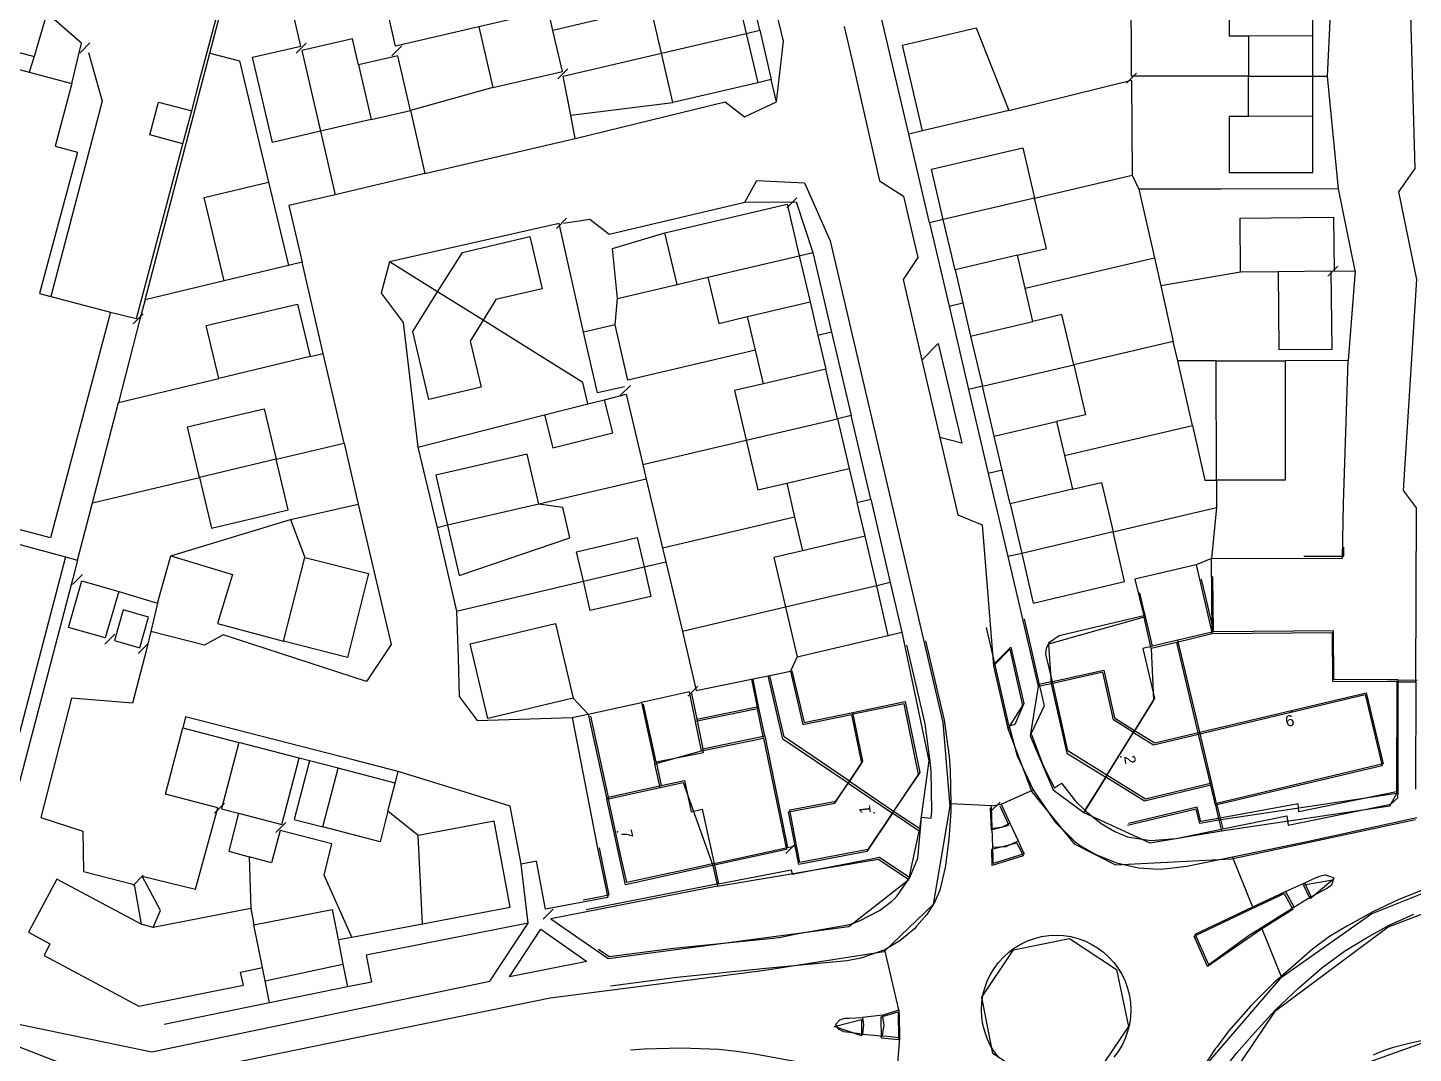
# Model space of a CAD drawing. Header units: millimetres. Extents: x 111502 to 977541, y 8702 to 1044108.
# Drawn here: x 488560.1 to 488700.3, y 243299.7 to 243403.5 of the extents above; entities that cross this region are included whole.
import ezdxf
from ezdxf.enums import TextEntityAlignment as Align

# ---------------------------------------------------------------- set-up
doc = ezdxf.new("R2010")
doc.units = ezdxf.units.MM
doc.header["$LTSCALE"] = 0.25
doc.linetypes.add('DASHED2', pattern=[9.525, 6.35, -3.175])
doc.layers.add('E HVSS As Laid HV', color=10, linetype='Continuous')
doc.layers.add('X HVSS Site Background', color=8, linetype='Continuous')
doc.styles.add('85C29BD3-77E0-4928-B775-6F', font='arial.ttf', dxfattribs={"height": 0.2})

# ---------------------------------------------------------------- blocks, each defined once
blk = doc.blocks.new('Gas OS')
at = {"layer": 'X HVSS Site Background'}
for points in [[(374.51, -326.93), (375.29, -330.21), (378.11, -342.52), (380.51, -344.07), (381.17, -346.85), (381.98, -350.27), (380.49, -352.51), (382.39, -360.66), (384.21, -368.48), (386.04, -376.32), (388.5, -377.32), (389.62, -391.58), (391.09, -397.92), (393.52, -404.34), (397.79, -409.59), (401.98, -411.73), (413.72, -411.12), (432.35, -407.14)], [(432.38, -393.22), (432.42, -375.6), (431.13, -373.87), (432.46, -352.52), (430.64, -343.65), (432.29, -341.29), (431.78, -323.32), (430.25, -321.31), (431.88, -312.49), (431.36, -301.37), (428.1, -295.98), (417.21, -289.41), (414.35, -290.04), (410.66, -287.61), (410.22, -284.86), (400.28, -278.62)], [(303.78, -354.56), (310.32, -329.6), (312.74, -320.47), (316.57, -306.29), (317.91, -301.96), (320.75, -292.79), (321.41, -290.66), (323.97, -283.16), (288.78, -284.78), (275.98, -285.55)], [(307.61, -338.77), (308.5, -335.44), (309.37, -332.15), (312.58, -320.03), (320.45, -290.36), (309.15, -287.52), (304.86, -286.33), (303.04, -292.9), (307.33, -294.08), (309.15, -287.52)], [(413.46, -322.18), (413.48, -327.86), (415.45, -327.86), (415.45, -331.93), (421.95, -331.93), (423.42, -331.93), (423.89, -322.17), (425.76, -310.98), (421.38, -302.2), (413.39, -296.63), (405.13, -291.51)], [(415.45, -336.02), (413.48, -336.02), (413.49, -341.69), (421.96, -341.68), (421.96, -336), (415.45, -336.02), (415.45, -331.93), (403.6, -331.95), (403.57, -322.19), (403.57, -319.74), (400.91, -317.29), (409.13, -303.53), (412.53, -298.03), (416, -300.16), (420.81, -303.13), (419.68, -304.97)], [(367.68, -334.53), (368.4, -328.4), (361.53, -300.08), (359.31, -298.76), (354.51, -299.16), (341.86, -302.34), (340.19, -305.66)], [(332.1, -341.79), (347.31, -338.23), (346.86, -335.89), (346.09, -331.94), (356.03, -329.62), (354.95, -325), (345.04, -327.32), (344.59, -325.32), (341.07, -326.13), (337.55, -326.96), (329.13, -328.9), (328.51, -326.25), (327.08, -320.15), (326.48, -317.03), (317.33, -319.32)], [(325.38, -330.78), (326.66, -336.34), (321.53, -337.51), (316.66, -338.64), (314.65, -330.03), (319.54, -328.9), (317.33, -319.32), (312.74, -320.47)], [(266.22, -367.69), (261.5, -366.44), (265.5, -370.41), (266.22, -367.69), (269.66, -354.99), (263.64, -353.41), (266.05, -344.89), (261.34, -343.57), (259.71, -349.27), (255.1, -348.07), (253.52, -353.89), (258.11, -355.16), (255.57, -357.48), (251.61, -356.82), (248.76, -353.2), (249.82, -349.87), (272.36, -324.52), (279.9, -321.66), (278.72, -326.23), (292.55, -329.94)], [(421.96, -336), (421.95, -331.93), (421.94, -327.84), (421.94, -322.17)], [(365.98, -327.29), (367.15, -332.29), (365.79, -332.6), (357.19, -334.62), (356.03, -329.62), (364.62, -327.61), (365.98, -327.29), (364.9, -322.67), (363.54, -322.99), (364.62, -327.61), (365.79, -332.6)], [(382.44, -337.48), (381.05, -337.8), (377.46, -322.48)], [(298.06, -329.56), (299.45, -334.46), (294.25, -354.23), (300.29, -355.81), (294.2, -378.66), (268.08, -371.73), (273.58, -351.08), (268.79, -349.83), (269.73, -346.38), (267.33, -345.73), (272.52, -326.28), (292.07, -331.53)], [(337.55, -326.96), (338.96, -333.08), (346.01, -331.46), (345.04, -327.32)], [(391.2, -335.43), (382.44, -337.48), (380.42, -328.82), (387.89, -327.06), (391.2, -335.43), (403.6, -332.34), (403.65, -341.95), (404.33, -343.37), (405.92, -350.33), (406.55, -353.14), (407.83, -358.77)], [(415.45, -327.86), (421.94, -327.84)], [(297.2, -329.59), (298.21, -328.58)], [(319.08, -329.62), (320.09, -328.61)], [(338.96, -333.08), (330.64, -335.41), (329.36, -329.87), (325.38, -330.78), (324.78, -328.15), (319.64, -329.34), (321.53, -337.51), (323.01, -343.93)], [(328.74, -329.88), (329.75, -328.87)], [(310.32, -329.6), (313.35, -330.39), (316.28, -342.66), (318.29, -351.1), (311.78, -352.66), (303.78, -354.56), (303.26, -356.53), (301.08, -364.94)], [(345.54, -332.21), (346.55, -331.19)], [(403.09, -332.64), (404.1, -331.63)], [(424.55, -343.35), (423.42, -331.93)], [(296.37, -332.68), (294.68, -339.03), (296.93, -339.62), (293.09, -353.92), (294.25, -354.23)], [(347.31, -338.23), (362.49, -334.55), (364.45, -336.06), (367.68, -334.53), (367.15, -332.29)], [(300.29, -355.81), (302.92, -356.45), (307.61, -338.77), (304.27, -337.89), (305.15, -334.56), (308.5, -335.44)], [(346.86, -335.89), (357.19, -334.62)], [(326.66, -336.34), (330.64, -335.41), (332.1, -341.79), (323.01, -343.93), (318.34, -345.02), (319.68, -350.77), (318.29, -351.1)], [(396.81, -370.31), (401.39, -369.23), (409.77, -367.27), (408.27, -360.74), (407.83, -358.77), (397.75, -361.14), (396.56, -356.06), (393.63, -356.76), (392.85, -353.4), (392.06, -350.04), (385.75, -351.52), (384.55, -346.44), (383.16, -346.77), (381.05, -337.8)], [(392.06, -350.04), (394.99, -349.36), (393.78, -344.27), (384.55, -346.44), (383.36, -341.35), (392.59, -339.19), (393.78, -344.27), (403.65, -341.95)], [(346.12, -346.82), (348.78, -346.41), (350.73, -347.94), (364.46, -344.7), (365.67, -342.51), (370.52, -342.72), (373.09, -348.61), (384.52, -397.31), (385.2, -405.78), (383.54, -415.75), (378.53, -420.52), (366.49, -422.42), (344.78, -425.2), (306.03, -433.14), (298.8, -433.17), (290.9, -430.11), (282.53, -423.77), (264.3, -401.51), (239.94, -377.26), (236.43, -369.12), (237.87, -363.28), (242.52, -360.11), (247.83, -360.65), (246.36, -362.08)], [(311.78, -352.66), (309.76, -344.21), (316.28, -342.66)], [(426.24, -351.64), (424.55, -343.35), (412.68, -343.36), (404.33, -343.37)], [(351.58, -354.42), (351.08, -349.37), (356.39, -347.78), (368.75, -344.88), (369.97, -350.1), (371.08, -354.78)], [(364.46, -344.7), (369.67, -344.66), (371.35, -349.77)], [(368.71, -345.27), (369.72, -344.25)], [(414.63, -351.77), (414.58, -346.3), (424.05, -346.2), (424.11, -351.67), (426.24, -351.64), (425.53, -360.71)], [(351.35, -357.11), (348.16, -357.84), (345.68, -346.84), (328.5, -350.72)], [(345.4, -347.34), (346.42, -346.32)], [(383.16, -346.77), (385.14, -355.21), (386.54, -354.88), (387.32, -358.24), (393.63, -356.76)], [(344.19, -366.21), (348.57, -365.1), (348.07, -362.92), (337.98, -356.63), (336.68, -358.74), (337.79, -363.41), (332.49, -364.66), (330.86, -357.77), (333.37, -353.77), (335.89, -349.77), (342.72, -348.17), (343.95, -353.44), (339.27, -354.52), (337.98, -356.63), (333.37, -353.77), (328.5, -350.72), (327.66, -353.9), (329.91, -356.87), (331.38, -369.46), (344.19, -366.21), (345.04, -369.55), (351.12, -368.02), (350.27, -364.67)], [(357.61, -353), (356.39, -347.78)], [(365.55, -359.65), (360.98, -360.73), (352.62, -362.69), (351.35, -357.11), (351.58, -354.42), (357.61, -353), (360.74, -352.27), (369.97, -350.1), (371.35, -349.77), (373.25, -357.85), (375.23, -366.28)], [(392.85, -353.4), (397.43, -352.32), (405.92, -350.33)], [(323.93, -369.07), (321.82, -360), (319.68, -350.77)], [(385.75, -351.52), (386.54, -354.88)], [(418.44, -351.73), (418.52, -359.6), (423.9, -359.55), (423.81, -351.67), (418.44, -351.73), (414.63, -351.77), (406.55, -353.14)], [(423.45, -352.17), (424.46, -351.16)], [(360.74, -352.27), (361.83, -356.95), (364.75, -356.26), (371.08, -354.78), (371.87, -358.17)], [(296.96, -380.89), (298.45, -375.12), (301.08, -364.94), (311.25, -362.52), (309.98, -357.18), (319.22, -354.99), (320.5, -360.31), (311.25, -362.52)], [(302.58, -356.99), (303.59, -355.98)], [(385.14, -355.21), (387.12, -363.63), (389.11, -372.12), (391.1, -380.55), (392.28, -385.56), (394.15, -393.69), (393.34, -398.66), (395.67, -404.13), (398.76, -406.42), (405.44, -409.49), (412.72, -408.3), (429.73, -405.77), (430.45, -404.51), (412.45, -407.2), (412.72, -408.3)], [(354.15, -371.22), (364.62, -368.78), (373.85, -366.61), (372.67, -361.57), (366.35, -363.06), (365.55, -359.65), (364.75, -356.26)], [(352.29, -363.36), (349.55, -363.98), (348.16, -357.84)], [(373.25, -357.85), (371.87, -358.17), (372.67, -361.57)], [(387.32, -358.24), (388.51, -363.3), (397.75, -361.14), (398.94, -366.2), (396.02, -366.88)], [(320.5, -360.31), (321.82, -360)], [(382.39, -360.66), (384.05, -358.98), (386.43, -369.07), (384.21, -368.48)], [(412.17, -360.73), (419.13, -360.73), (419.14, -372.8), (412.19, -372.8), (412.17, -360.73), (408.27, -360.74)], [(430.47, -393.21), (423.97, -393.19), (423.92, -388.25), (411.77, -388.37), (411.7, -380.72), (424.95, -380.71), (425.04, -375.16), (425.53, -360.71), (419.13, -360.73)], [(295.74, -380.56), (288.19, -409.33)], [(289.7, -427.59), (304.45, -430.66), (338.67, -423.49), (342.55, -417.63), (326.14, -420.85), (326.69, -423.58), (324.27, -424.08), (316.38, -425.7), (315.94, -423.45), (315.66, -422.1)], [(366.35, -363.06), (363.42, -363.74), (364.62, -368.78), (365.79, -373.8), (368.72, -373.11), (375.03, -371.63), (375.84, -375.06)], [(348.57, -365.1), (350.27, -364.67), (352.47, -364.11), (354.15, -371.22), (354.49, -372.7), (356.15, -379.68)], [(351.87, -364.24), (352.89, -363.22)], [(389.7, -368.36), (388.51, -363.3), (387.12, -363.63)], [(298.45, -375.12), (309.3, -372.54), (308.07, -367.41), (312.5, -366.37), (315.83, -365.58), (317.06, -370.7), (323.93, -369.07), (325.36, -375.23), (328.7, -389.45), (326.2, -393.18), (311.69, -388.46), (309.79, -389.49), (304.36, -388.11), (303.93, -389.95), (302.52, -395.38), (296.33, -394.85), (293.25, -406.95), (297.48, -408.31), (297.55, -412.41), (302.67, -413.71), (303.4, -417.73)], [(377.22, -374.74), (375.23, -366.28), (373.85, -366.61), (375.03, -371.63)], [(391.31, -375.21), (390.5, -371.79), (389.7, -368.36), (396.02, -366.88), (396.81, -370.31), (397.62, -373.73), (400.55, -373.04), (401.73, -378.05), (392.49, -380.22), (391.1, -380.55)], [(409.77, -367.27), (411.02, -372.82), (412.19, -372.8), (412.2, -375.59)], [(331.38, -369.46), (333.33, -377.62), (335.28, -386.07), (335.47, -390.82), (335.55, -394.69), (337.4, -397.11), (346.99, -396.83), (349.61, -410.21), (350.61, -415.02), (344.29, -416.21), (343.39, -411.37), (341.84, -411.66), (340.74, -405.79), (336.17, -404.37), (329.4, -402.27), (324.84, -401.1), (307.88, -396.75), (307.59, -397.87)], [(354.49, -372.7), (343.63, -375.23), (334.39, -377.37), (333.33, -377.62)], [(390.5, -371.79), (389.11, -372.12)], [(269.39, -374.29), (275.11, -380), (276.37, -375.34), (295.74, -380.56), (296.96, -380.89), (296.48, -382.75), (287.61, -416.46), (285.81, -423.45), (285.55, -424.48)], [(368.72, -373.11), (369.51, -376.54), (364.95, -377.62), (356.15, -379.68), (356.48, -381.08)], [(397.62, -373.73), (391.31, -375.21), (392.49, -380.22), (393.66, -385.24), (402.9, -383.06), (401.73, -378.05), (412.2, -375.59), (411.7, -380.72), (410.13, -381.36), (403.95, -382.81), (404.87, -386.68), (395.19, -389.41), (395.48, -393.4), (397.05, -400.42), (400.99, -402.85), (403.81, -398.33), (401.77, -397.07), (400.69, -392.23), (395.48, -393.4), (394.15, -393.69)], [(318.5, -376.79), (325.36, -375.23)], [(376.64, -378.49), (375.84, -375.06), (377.22, -374.74), (379.19, -383.17), (380.37, -388.19)], [(306.4, -380.48), (318.5, -376.79), (319.95, -380.63)], [(369.51, -376.54), (370.32, -379.97)], [(379.19, -383.17), (377.82, -383.5), (376.64, -378.49), (370.32, -379.97), (367.4, -380.65), (368.58, -385.66), (358.16, -388.12)], [(335.28, -386.07), (348.13, -383.04), (347.44, -380.07), (353.56, -378.62), (354.27, -381.59), (356.48, -381.08), (358.16, -388.12), (359.56, -394.09), (365.14, -392.94), (365.75, -395.93), (359.47, -397.22)], [(305.04, -385.27), (306.4, -380.48), (312.62, -382.34), (311.12, -387.31), (317.8, -389.1), (319.95, -380.63), (326.4, -382.26), (324.26, -390.74), (317.8, -389.1)], [(296.43, -383.38), (297.44, -382.37)], [(410.13, -381.36), (411.77, -388.37), (408.18, -389.22)], [(301.12, -384.08), (305.04, -385.27), (304.36, -388.11)], [(378.99, -388.51), (377.82, -383.5), (368.58, -385.66), (369.76, -390.67), (378.99, -388.51), (380.37, -388.19), (383.1, -401.2), (382.12, -408.31)], [(405.6, -389.83), (404.87, -386.68)], [(299.71, -389.39), (300.72, -388.38)], [(303.08, -390.35), (304.1, -389.34)], [(369.76, -390.67), (369.08, -392.14), (370.34, -397.53), (375.28, -396.52)], [(389.62, -391.58), (391.27, -389.91), (392.58, -395.6), (391.09, -397.92)], [(365.14, -392.94), (366.82, -392.6), (369.08, -392.14)], [(360.1, -400.19), (366.36, -398.91), (368.68, -410.18), (361.24, -411.8), (361.69, -413.88), (344.83, -417.19), (350.64, -421.21), (375, -417.96), (381.08, -413.22), (382.12, -408.31), (379.42, -406.49), (382.06, -402.59), (380.58, -395.43), (375.28, -396.52), (376.29, -401.45), (374.94, -403.46), (379.42, -406.49), (376.81, -410.37), (369.93, -411.7), (369.6, -409.98), (368.9, -406.37), (373.57, -405.48), (374.94, -403.46), (368.32, -399.01), (366.82, -392.6)], [(358.71, -394.66), (359.73, -393.65)], [(430.45, -404.51), (430.47, -393.21), (432.38, -393.22), (432.35, -404.08)], [(347.1, -394.87), (348.62, -396.47), (354.02, -395.3)], [(411.63, -403.68), (410.38, -398.51), (427.24, -394.5), (428.95, -401.71), (412.1, -405.7), (412.45, -407.2), (410.5, -407.55), (410.15, -406.1), (403.2, -407.76)], [(531.73, -394.99), (525.18, -394.57), (438.22, -412.58), (427.91, -416.68), (418.63, -423.22), (410.74, -432.4), (407.82, -440.54), (407, -454.02), (408.49, -461.87), (445.43, -604.54)], [(346.99, -396.83), (348.62, -396.47), (350.51, -405.09), (355.91, -403.91), (355.38, -401.52)], [(366.36, -398.91), (365.75, -395.93)], [(304.59, -418.08), (305.36, -416.35), (303.48, -412.88), (308.89, -414.19), (311.14, -405.95), (305.85, -404.57), (307.59, -397.87), (313.26, -399.34)], [(313.24, -406.51), (317.61, -407.64), (319.36, -400.92), (313.26, -399.34), (311.51, -406.05), (313.24, -406.51), (312.26, -410.33), (314.32, -410.91)], [(331.86, -417.68), (331.4, -408.76), (328.35, -406.3), (329.1, -403.46), (323.32, -401.96), (320.43, -401.2), (319.36, -400.92)], [(320.43, -401.2), (318.88, -407.14), (321.78, -407.89)], [(328.35, -406.3), (327.56, -409.4), (321.78, -407.89), (323.32, -401.96)], [(329.1, -403.46), (329.4, -402.27)], [(355.91, -403.91), (358.24, -403.4), (361.24, -411.8), (352.41, -413.74), (350.51, -405.09)], [(412.1, -405.7), (411.63, -403.68), (404.91, -405.28), (400.99, -402.85), (398.76, -406.42)], [(310.82, -406.51), (311.83, -405.49)], [(389.3, -406.38), (390.31, -405.37)], [(389.31, -405.96), (389.39, -408.2), (391.18, -407.72), (390.31, -405.8)], [(317.02, -408.45), (318.03, -407.44)], [(324.69, -419.03), (331.86, -417.68), (340.74, -416.02), (339.11, -407.32), (331.4, -408.76)], [(475.89, -426.94), (472.11, -427.83), (472.74, -431.27), (468.2, -432.24), (468.48, -433.52), (473.02, -432.53), (476.7, -430.34), (475.89, -426.94), (475.23, -423.84), (471.74, -407.38), (440.65, -413.78), (429.58, -418.03), (418.06, -426.6), (410.49, -437.85), (408.84, -449.69), (409.78, -458.77), (428.72, -533.82)], [(323.31, -419.29), (324.69, -419.03), (321.9, -412.78), (322.69, -409.6), (317.45, -408.25), (316.59, -411.54), (314.32, -410.91), (314.47, -416.15), (314.79, -417.8)], [(368.63, -410.59), (369.64, -409.58)], [(342.55, -417.63), (341.84, -411.66)], [(361.69, -413.88), (377.98, -411.15), (381.08, -413.22)], [(314.47, -416.15), (304.59, -418.08), (303.4, -417.73), (294.84, -413.19), (291.98, -418.54), (294.14, -419.73), (293.58, -420.9), (303.15, -426.03), (313.73, -423.9), (313.44, -422.6), (315.66, -422.1), (314.79, -417.8), (322.7, -416.23), (323.31, -419.29), (323.8, -421.76)], [(302.57, -413.8), (303.58, -412.78)], [(344.06, -417.21), (345.07, -416.2)], [(448.7, -508.07), (444.17, -509.01), (436.65, -510.55), (432.18, -511.48), (426.59, -484.39), (431.51, -483.37), (429.83, -475.18), (424.87, -476.21), (422.69, -465.68), (427.51, -464.68), (422.87, -440.64), (423.62, -436.37), (426.74, -432), (433.88, -429.43), (435.15, -429.17), (434.14, -424.41), (456.32, -419.72), (457.95, -427.43), (475.23, -423.84)], [(315.94, -423.45), (323.8, -421.76), (324.27, -424.08)], [(316.38, -425.7), (305.71, -427.88)]]:
    blk.add_lwpolyline(points, dxfattribs=at)
for points in [[(297.35, -328.61), (293.85, -325.57), (292.55, -329.94), (292.07, -331.53), (296.37, -332.68)], [(317.06, -370.7), (309.3, -372.54), (310.52, -377.67), (314.91, -376.62), (318.27, -375.82)], [(334.39, -377.37), (335.56, -382.44), (346.77, -378.64), (346.06, -375.56), (343.63, -375.23), (342.45, -370.17), (333.21, -372.31)], [(354.27, -381.59), (354.97, -384.57), (348.83, -386.01), (348.13, -383.04)], [(301.12, -384.08), (299.74, -388.76), (296.05, -387.71), (297.4, -383)], [(300.68, -389.02), (303.26, -389.76), (304.13, -386.66), (301.55, -385.92)], [(347.1, -394.87), (338.46, -396.91), (336.67, -389.36), (345.31, -387.32)], [(408.18, -389.22), (405.6, -389.83), (405.83, -395.08), (403.81, -398.33), (405.83, -399.58), (410.38, -398.51)], [(360.1, -400.19), (359.47, -397.22), (358.87, -394.23), (354.02, -395.3), (355.38, -401.52)], [(389.45, -410.15), (392.01, -409.49), (392.63, -410.83), (389.5, -411.78)], [(421.69, -415.16), (421, -413.75), (423.96, -413.23)], [(419.93, -416.23), (416.64, -418.29), (411.3, -422.02), (409.94, -418.93), (415.75, -416.18), (419.06, -414.62)], [(348.47, -421.5), (340.66, -423.05), (343.82, -418.25)], [(402.09, -422.31), (403.28, -428.07), (400.07, -432.88), (394.39, -434.01), (389.58, -430.8), (388.45, -425.13), (391.67, -420.32), (397.33, -419.18)], [(376.26, -427.37), (376.27, -429.04), (373.51, -428.07)], [(378.3, -429.26), (378.28, -427.12), (379.97, -426.6), (380.02, -429.42)]]:
    blk.add_lwpolyline(points, close=True, dxfattribs=at)
blk = doc.blocks.new('OS MAP 060722')
at = {"layer": 'X HVSS Site Background'}
for points in [[(-121.35, 4223.7), (-117.33, 4223.7), (-117.31, 4224.61)], [(-130.51, 4216.04), (-130.56, 4221.64)], [(-131.76, 4221.37), (-131.33, 4219.55), (-130.51, 4216.04)], [(-137.42, 4217.74), (-137.51, 4218.1), (-137.95, 4219.99)], [(-149.66, 4217.36), (-149.38, 4216.19), (-149.19, 4215.35), (-148.13, 4210.73)], [(-146.8, 4211.02), (-147.48, 4213.8), (-147.4, 4214.4), (-147.16, 4214.92), (-147.1, 4215), (-146.11, 4215.7), (-137.42, 4217.74)], [(-136.68, 4214.59), (-137.42, 4217.74)], [(-153.5, 4216.5), (-152.66, 4212.84)], [(-130.51, 4216.04), (-134.1, 4215.2)], [(-111.81, 4211.19), (-112.91, 4211.2), (-118.32, 4211.22), (-118.37, 4216.16), (-130.51, 4216.04)], [(-160.16, 4196.11), (-160.06, 4197.3), (-159.08, 4197.2), (-159.06, 4197.2), (-159.02, 4197.94), (-159.09, 4201.95), (-159.2, 4203.22), (-159.68, 4206.75), (-161.55, 4214.7)], [(-159.64, 4215.13), (-157.76, 4207.11), (-157.26, 4203.43), (-157.15, 4202.05), (-157.08, 4198.64)], [(-136.68, 4214.59), (-137.65, 4214.36), (-136.46, 4209.34), (-138.49, 4206.09)], [(-134.1, 4215.2), (-136.68, 4214.59)], [(-131.9, 4205.91), (-134.1, 4215.2)], [(-152.66, 4212.84), (-151.01, 4214.52), (-149.7, 4208.82)], [(-173.17, 4212.1), (-171.94, 4206.89), (-167.01, 4207.91)], [(-152.66, 4212.84), (-151.27, 4206.79), (-151.19, 4206.51)], [(-146.8, 4211.02), (-141.6, 4212.18), (-140.52, 4207.35), (-138.49, 4206.09)], [(-176.53, 4208.5), (-177.09, 4211.22)], [(-167.35, 4200.96), (-173.96, 4205.42), (-175.41, 4211.6)], [(-148.13, 4210.73), (-147.64, 4208.58), (-148.94, 4205.78), (-148.95, 4205.75), (-148.89, 4205.58), (-147.81, 4202.71), (-147.69, 4202.39), (-147.35, 4201.72), (-146.94, 4200.93), (-146.61, 4200.29), (-145.88, 4200.74), (-144.48, 4198.93), (-143.53, 4198)], [(-146.8, 4211.02), (-148.13, 4210.73)], [(-141.3, 4201.57), (-145.23, 4204), (-146.8, 4211.02)], [(-111.83, 4199.89), (-111.81, 4211.19)], [(-111.81, 4211.19), (-109.91, 4211.18)], [(-183.34, 4209.82), (-182.8, 4207.22)], [(-167.01, 4207.91), (-161.71, 4209), (-160.23, 4201.83), (-162.87, 4197.93)], [(-131.9, 4205.91), (-115.05, 4209.9), (-113.35, 4202.69), (-130.19, 4198.7)], [(-10.58, 4209.38), (-10.82, 4209.46), (-12.06, 4209.72), (-13.33, 4209.83), (-14.97, 4209.84), (-16.21, 4209.87), (-17.11, 4209.8), (-29.03, 4207.34), (-54.93, 4201.94), (-80.63, 4196.74), (-104.07, 4191.82), (-107.59, 4190.64), (-111.75, 4188.96), (-114.38, 4187.72), (-116.94, 4186.32), (-118.77, 4185.22), (-120.48, 4183.96), (-122.19, 4182.46), (-123.66, 4181.18)], [(-193.56, 4207.53), (-191.77, 4199.34)], [(-186.9, 4202.91), (-188.18, 4208.74)], [(-182.8, 4207.22), (-176.53, 4208.5)], [(-175.92, 4205.52), (-176.53, 4208.5)], [(-167.35, 4200.96), (-166, 4202.97), (-167.01, 4207.91)], [(-149.7, 4208.82), (-150.62, 4206.68), (-151.19, 4206.51)], [(-182.8, 4207.22), (-182.19, 4204.23)], [(-151.19, 4206.51), (-150.37, 4203.5), (-148.76, 4200.07)], [(-182.19, 4204.23), (-175.92, 4205.52)], [(-175.92, 4205.52), (-173.61, 4194.24)], [(-141.3, 4201.57), (-138.49, 4206.09)], [(-138.49, 4206.09), (-136.45, 4204.83), (-131.9, 4205.91)], [(-130.67, 4200.73), (-131.9, 4205.91)], [(-186.9, 4202.91), (-182.11, 4203.84), (-182.19, 4204.23)], [(-186.9, 4202.91), (-186.38, 4200.52)], [(-191.77, 4199.34), (-186.38, 4200.52)], [(-186.38, 4200.52), (-184.05, 4201.03), (-183.35, 4197.86), (-182.24, 4198.1), (-181.04, 4192.61)], [(-172.69, 4194.44), (-173.39, 4198.04), (-168.71, 4198.94), (-167.35, 4200.96)], [(-167.35, 4200.96), (-162.87, 4197.93)], [(-141.3, 4201.57), (-143.53, 4198)], [(-130.67, 4200.73), (-137.38, 4199.14), (-141.3, 4201.57)], [(-130.19, 4198.7), (-130.67, 4200.73)], [(-181.04, 4192.61), (-184.25, 4191.91), (-186.28, 4191.47), (-189.88, 4190.68), (-190.6, 4193.97), (-191.77, 4199.34)], [(-151.98, 4198.62), (-148.76, 4200.07)], [(-148.76, 4200.07), (-146.51, 4196.79), (-144.76, 4195.07), (-144.5, 4194.82), (-143.89, 4194.38), (-142.42, 4193.52), (-140.32, 4192.68), (-138.11, 4192.18), (-136.59, 4192.08), (-135.85, 4192.03), (-135.22, 4192.11), (-133.22, 4192.34), (-128.57, 4193.29)], [(-111.83, 4199.89), (-121.88, 4197.84), (-121.93, 4198.65), (-129.84, 4197.22)], [(-129.57, 4196.11), (-123.1, 4197.43), (-122.94, 4196.49), (-112.56, 4198.63), (-111.84, 4199.26), (-111.83, 4199.89)], [(-162.87, 4197.93), (-165.48, 4194.05), (-172.36, 4192.73), (-172.69, 4194.44)], [(-157.08, 4198.64), (-157.07, 4197.88), (-157.3, 4195.08), (-157.62, 4192.45), (-157.65, 4192.22), (-158.2, 4189.91), (-158.75, 4188.67), (-159.52, 4187.47), (-160.52, 4186.32), (-160.77, 4186.02), (-162.23, 4184.8), (-163.75, 4183.89)], [(-162.87, 4197.93), (-160.16, 4196.11)], [(-152.97, 4198.46), (-157.08, 4198.64)], [(-152.97, 4198.46), (-151.98, 4198.62)], [(-152.9, 4196.21), (-152.97, 4198.46)], [(-151.98, 4198.62), (-151.1, 4196.7)], [(-143.53, 4198), (-143.44, 4197.91), (-141.87, 4196.66), (-140.5, 4195.84), (-139.2, 4195.33), (-136.85, 4194.93), (-134.27, 4195.15), (-129.57, 4196.11)], [(-129.84, 4197.22), (-131.79, 4196.86), (-132.15, 4198.32), (-139.09, 4196.66)], [(-130.19, 4198.7), (-129.84, 4197.22)], [(-152.9, 4196.21), (-151.94, 4196.3), (-151.1, 4196.7)], [(-151.1, 4196.7), (-150.28, 4194.92)], [(-129.05, 4172.3), (-128.19, 4173.44), (-126.37, 4175.5), (-124.24, 4177.8), (-121.88, 4180.05), (-119.53, 4182.08), (-117.25, 4183.76), (-115.04, 4185.11), (-112.72, 4186.37), (-110.24, 4187.48)], [(-129.84, 4197.22), (-129.57, 4196.11)], [(-128.57, 4193.29), (-121.19, 4194.8), (-109.94, 4197.26)], [(-161.22, 4191.2), (-160.43, 4193.17), (-160.16, 4196.11)], [(-152.84, 4194.27), (-152.9, 4196.21)], [(-150.28, 4194.92), (-149.76, 4193.78), (-149.66, 4193.58), (-152.79, 4192.63), (-152.8, 4193.18), (-152.84, 4194.27)], [(-152.84, 4194.27), (-151.48, 4194.35), (-150.28, 4194.92)], [(-192.68, 4194.22), (-191.68, 4189.41), (-193, 4189.16), (-194.29, 4188.91)], [(-181.04, 4192.61), (-173.61, 4194.24)], [(-173.61, 4194.24), (-172.69, 4194.44)], [(-181.04, 4192.61), (-180.59, 4190.55)], [(-180.59, 4190.55), (-173.24, 4191.99), (-173.15, 4191.55), (-165.29, 4193.07), (-164.31, 4193.26)], [(-164.31, 4193.26), (-161.22, 4191.2)], [(-126.54, 4188.22), (-126.6, 4188.37), (-128.57, 4193.29)], [(-192.72, 4183.96), (-191.65, 4183.22), (-185.14, 4184.06), (-176.09, 4184.97), (-174.45, 4185.14), (-172.69, 4185.5), (-167.29, 4186.46), (-166.32, 4186.83), (-164.29, 4187.88), (-163.08, 4188.79), (-162.79, 4189.06), (-162.53, 4189.34), (-161.22, 4191.2)], [(-121.28, 4190.66), (-120.1, 4191.19), (-119.64, 4191.38), (-119.22, 4191.48), (-118.65, 4191.29), (-118.33, 4191.18), (-118.55, 4190.44), (-118.97, 4190.14), (-120.61, 4189.24)], [(-180.59, 4190.55), (-193.97, 4187.92)], [(-126.54, 4188.22), (-123.23, 4189.79)], [(-123.23, 4189.79), (-121.28, 4190.66)], [(-123.23, 4189.79), (-122.38, 4188.22), (-122.36, 4188.18)], [(-120.61, 4189.24), (-120.62, 4189.26), (-121.28, 4190.66)], [(-125.66, 4186.12), (-126.03, 4185.89), (-126.87, 4185.36), (-130.99, 4182.37), (-132.35, 4185.47), (-126.54, 4188.22)], [(-122.36, 4188.18), (-125.66, 4186.12)], [(-120.61, 4189.24), (-122.36, 4188.18)], [(-140.21, 4182.1), (-140.14, 4182.01), (-139.76, 4181.37), (-139.45, 4180.7), (-139.2, 4180), (-139.02, 4179.28), (-138.91, 4178.55), (-138.87, 4177.81), (-138.91, 4177.07), (-139.02, 4176.34), (-139.2, 4175.62), (-139.45, 4174.92), (-139.76, 4174.25), (-140.14, 4173.61), (-140.59, 4173.02)], [(-152.27, 4173.02), (-152.71, 4173.61), (-153.09, 4174.25), (-153.41, 4174.92), (-153.66, 4175.62), (-153.84, 4176.34), (-153.95, 4177.07), (-153.98, 4177.81), (-153.95, 4178.55), (-153.84, 4179.28), (-153.8, 4179.46), (-153.66, 4180), (-153.41, 4180.7), (-153.09, 4181.37), (-152.71, 4182.01), (-152.27, 4182.6), (-151.77, 4183.15), (-151.22, 4183.65), (-150.63, 4184.09), (-149.99, 4184.47), (-149.32, 4184.79), (-148.62, 4185.04), (-147.9, 4185.22), (-147.17, 4185.33), (-146.43, 4185.37), (-145.69, 4185.33), (-144.95, 4185.22), (-144.23, 4185.04), (-143.54, 4184.79), (-142.87, 4184.47), (-142.23, 4184.09), (-141.63, 4183.65), (-141.08, 4183.15), (-140.59, 4182.6), (-140.21, 4182.1)], [(-125.66, 4186.12), (-123.66, 4181.18)], [(-163.75, 4183.89), (-166.2, 4183.03), (-167.56, 4182.76), (-169.72, 4182.56), (-175.8, 4181.99)], [(-162.33, 4177.81), (-163.75, 4183.89)], [(-175.8, 4181.99), (-184.8, 4181.09), (-191.53, 4180.22)], [(-123.66, 4181.18), (-124.43, 4180.51), (-126.73, 4178.21), (-128.98, 4175.65), (-130.2, 4174.01), (-130.32, 4173.86), (-131.56, 4172), (-132.39, 4170.59), (-133.09, 4169.12), (-133.67, 4167.51), (-134.1, 4165.86), (-134.49, 4163.86)], [(-166.03, 4175.37), (-167.9, 4175.58), (-168.39, 4175.82), (-168.77, 4176.34), (-168.33, 4176.81), (-168.2, 4176.85), (-167.8, 4176.96), (-167.6, 4176.97), (-167.38, 4176.98), (-166.03, 4177.04)], [(-164.01, 4177.29), (-166.03, 4177.04)], [(-166.03, 4177.04), (-166.02, 4177.01), (-165.91, 4176.3), (-166.03, 4175.37)], [(-164.01, 4177.29), (-162.33, 4177.81)], [(-163.99, 4175.16), (-163.99, 4175.17), (-163.83, 4176.28), (-163.97, 4177.1), (-164.01, 4177.29)], [(-162.33, 4177.81), (-162.32, 4177.23), (-162.28, 4174.99)], [(-166.03, 4175.37), (-164.83, 4175.24), (-163.99, 4175.16)], [(-162.76, 4169.07), (-164.17, 4169.71), (-168.76, 4171.36), (-170.8, 4172.02), (-172.86, 4172.58), (-176.91, 4173.33), (-178.73, 4173.6), (-180.55, 4173.8), (-184.33, 4173.94), (-188.11, 4173.84), (-189.49, 4173.74)], [(-162.28, 4174.99), (-163.56, 4175.12), (-163.99, 4175.16)], [(-162.28, 4174.99), (-162.28, 4174.96), (-162.76, 4169.07)], [(-114.31, 4173.25), (-113.87, 4173.47), (-113.1, 4173.77), (-112.28, 4174.04), (-110.58, 4174.49), (-109.19, 4174.79)]]:
    blk.add_lwpolyline(points, dxfattribs=at)
for p in [(-122.61, 4208.04), (-139.89, 4203.42), (-164.84, 4197.75), (-190.81, 4195.82)]:
    blk.add_point(p, dxfattribs=at)
at = {"layer": 'X HVSS Site Background', "style": '85C29BD3-77E0-4928-B775-6F'}
for s, rotation, p in [('9', 195.3, (-122.61, 4208.04)), ('2', 278.7, (-139.89, 4203.42)), ('1', 96.6, (-164.84, 4197.75)), ('7', 282.9, (-190.81, 4195.82))]:
    blk.add_text(s, height=1.12, rotation=rotation, dxfattribs=at).set_placement(p, align=Align.BOTTOM_LEFT)

msp = doc.modelspace()

# ---------------------------------------------------------------- linework, layer by layer
at = {"lineweight": 0}
msp.add_circle((488727.82, 239008.33), 11388.42, dxfattribs=at)
at = {"layer": 'X HVSS Site Background', "lineweight": 0}
for p in [(488687.97, 243334.35), (488670.69, 243329.73), (488645.74, 243324.06), (488619.77, 243322.13)]:
    msp.add_point(p, dxfattribs=at)

# ---------------------------------------------------------------- block references
at = {"layer": 'E HVSS As Laid HV', "linetype": 'DASHED2', "lineweight": 0}
msp.add_blockref('OS MAP 060722', (488810.58, 239126.31), dxfattribs=at)
at = {"layer": 'X HVSS Site Background', "lineweight": 0}
msp.add_blockref('Gas OS', (488268.18, 243730.52), dxfattribs=at)

# ---------------------------------------------------------------- texts
at = {"layer": 'X HVSS Site Background', "lineweight": 0, "style": '85C29BD3-77E0-4928-B775-6F'}
for s, rotation, p in [('9', 195.3, (488687.97, 243334.35)), ('2', 278.7, (488670.69, 243329.73)), ('1', 96.6, (488645.74, 243324.06)), ('7', 282.9, (488619.77, 243322.13))]:
    msp.add_text(s, height=1.12, rotation=rotation, dxfattribs=at).set_placement(p, align=Align.BOTTOM_LEFT)

doc.saveas('drawing.dxf')
